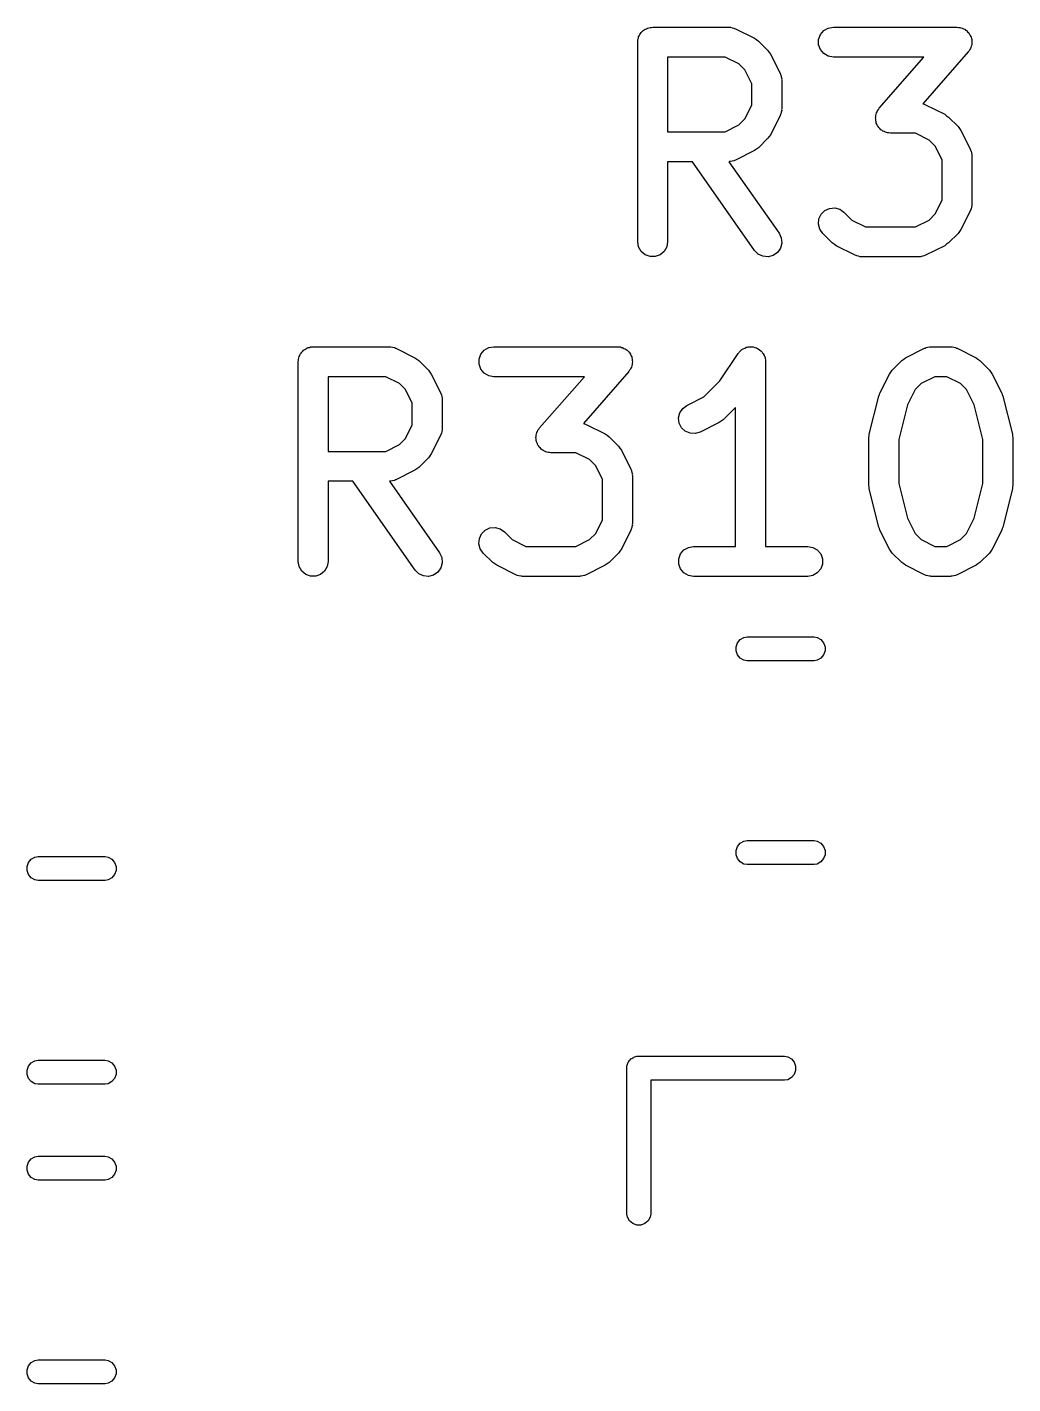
# Model space of a CAD drawing. Extents: x -0.1 to 56.2, y -70.1 to 0.1.
# Drawn here: x 10.38 to 15.31, y -57.57 to -50.78 of the extents above; entities that cross this region are included whole.
import ezdxf

# ---------------------------------------------------------------- set-up
doc = ezdxf.new("R2010")
doc.units = 0
doc.header["$MEASUREMENT"] = 0
doc.layers.add('BLACK', color=7, linetype='CONTINUOUS')

msp = doc.modelspace()

# ---------------------------------------------------------------- linework, layer by layer
at = {"layer": 'BLACK', "linetype": 'CONTINUOUS'}
for p, q in [((13.4488, -50.8099), (13.4521, -50.8042)), ((13.4521, -50.8042), (13.4571, -50.8)), ((13.4571, -50.8), (13.4613, -50.7949)), ((13.4613, -50.7949), (13.467, -50.7916)), ((13.467, -50.7916), (13.472, -50.7874)), ((13.472, -50.7874), (13.4782, -50.7852)), ((13.4782, -50.7852), (13.4839, -50.7819)), ((13.4839, -50.7819), (13.4903, -50.7808)), ((13.4903, -50.7808), (13.4965, -50.7785)), ((13.4965, -50.7785), (13.5031, -50.7785)), ((13.5031, -50.7785), (13.5095, -50.7774)), ((13.5095, -50.7774), (13.8905, -50.7774)), ((13.8905, -50.7774), (13.8947, -50.7781)), ((13.8947, -50.7781), (13.8991, -50.7779)), ((13.8991, -50.7779), (13.9075, -50.7804)), ((13.9075, -50.7804), (13.9161, -50.7819)), ((13.9161, -50.7819), (13.9199, -50.7841)), ((13.9199, -50.7841), (13.924, -50.7853)), ((13.924, -50.7853), (14.0193, -50.8329)), ((14.3493, -50.8149), (14.3661, -50.7949)), ((14.3661, -50.7949), (14.3886, -50.7819)), ((14.3886, -50.7819), (14.4143, -50.7774)), ((14.4143, -50.7774), (15.0333, -50.7774)), ((15.0333, -50.7774), (15.0405, -50.7787)), ((15.0405, -50.7787), (15.0479, -50.7788)), ((15.0479, -50.7788), (15.0533, -50.7809)), ((15.0533, -50.7809), (15.059, -50.7819)), ((15.059, -50.7819), (15.0653, -50.7856)), ((15.0653, -50.7856), (15.0722, -50.7882)), ((15.0722, -50.7882), (15.0765, -50.792)), ((15.0765, -50.792), (15.0815, -50.7949)), ((15.0815, -50.7949), (15.0862, -50.8005)), ((15.0862, -50.8005), (15.0918, -50.8054)), ((15.0918, -50.8054), (15.0946, -50.8104)), ((13.4345, -50.8524), (13.4357, -50.8459)), ((13.4345, -51.8524), (13.4345, -50.8524)), ((13.4357, -50.8394), (13.4379, -50.8332)), ((13.4357, -50.8459), (13.4357, -50.8394)), ((13.4379, -50.8332), (13.439, -50.8267)), ((13.439, -50.8267), (13.4423, -50.821)), ((13.4423, -50.821), (13.4446, -50.8149)), ((13.4446, -50.8149), (13.4488, -50.8099)), ((14.0193, -50.8329), (14.0289, -50.8401)), ((14.0289, -50.8401), (14.0387, -50.847)), ((14.0387, -50.847), (14.0864, -50.8946)), ((14.3404, -50.8394), (14.3493, -50.8149)), ((14.3404, -50.8654), (14.3404, -50.8394)), ((14.3493, -50.8899), (14.3404, -50.8654)), ((15.0946, -50.8104), (15.0983, -50.8149)), ((15.0983, -50.8149), (15.1008, -50.8218)), ((15.1008, -50.8218), (15.1043, -50.8282)), ((15.1047, -50.8723), (15.1033, -50.8795)), ((15.1043, -50.8282), (15.1052, -50.8339)), ((15.1072, -50.8654), (15.1047, -50.8723)), ((15.1052, -50.8339), (15.1072, -50.8394)), ((15.1072, -50.8394), (15.1072, -50.8467)), ((15.1072, -50.8467), (15.1083, -50.8539)), ((15.1083, -50.8539), (15.1072, -50.8596)), ((15.1072, -50.8596), (15.1072, -50.8654)), ((13.5845, -50.9274), (13.5845, -51.3012)), ((13.8728, -50.9274), (13.5845, -50.9274)), ((13.9413, -50.9616), (13.8728, -50.9274)), ((14.0864, -50.8946), (14.0933, -50.9044)), ((14.0933, -50.9044), (14.1004, -50.9141)), ((14.1004, -50.9141), (14.148, -51.0093)), ((14.3661, -50.9098), (14.3493, -50.8899)), ((14.3886, -50.9229), (14.3661, -50.9098)), ((14.4143, -50.9274), (14.3886, -50.9229)), ((14.8681, -50.9274), (14.4143, -50.9274)), ((14.6436, -51.1839), (14.8681, -50.9274)), ((15.0898, -50.9018), (14.8623, -51.1618)), ((15.0936, -50.8955), (15.0898, -50.9018)), ((15.0983, -50.8899), (15.0936, -50.8955)), ((15.1003, -50.8844), (15.0983, -50.8899)), ((15.1033, -50.8795), (15.1003, -50.8844)), ((13.9717, -50.992), (13.9413, -50.9616)), ((14.006, -51.0606), (13.9717, -50.992)), ((14.148, -51.0093), (14.1493, -51.0135)), ((14.006, -51.168), (14.006, -51.0606)), ((14.1493, -51.0135), (14.1514, -51.0172)), ((14.1514, -51.0172), (14.153, -51.0259)), ((14.153, -51.0259), (14.1555, -51.0343)), ((14.1555, -51.0343), (14.1552, -51.0386)), ((14.1552, -51.0386), (14.156, -51.0429)), ((14.156, -51.0429), (14.156, -51.1857)), ((13.9717, -51.2365), (14.006, -51.168)), ((14.1493, -51.2151), (14.148, -51.2193)), ((14.1514, -51.2114), (14.1493, -51.2151)), ((14.153, -51.2027), (14.1514, -51.2114)), ((14.1555, -51.1943), (14.153, -51.2027)), ((14.156, -51.1857), (14.1552, -51.19)), ((14.1552, -51.19), (14.1555, -51.1943)), ((14.6261, -51.2203), (14.6286, -51.2134)), ((14.6286, -51.2134), (14.6301, -51.2062)), ((14.6301, -51.2062), (14.6331, -51.2013)), ((14.6331, -51.2013), (14.635, -51.1958)), ((14.635, -51.1958), (14.6398, -51.1902)), ((14.6398, -51.1902), (14.6436, -51.1839)), ((14.8623, -51.1618), (14.8685, -51.1629)), ((14.8685, -51.1629), (14.8723, -51.165)), ((14.8723, -51.165), (14.8764, -51.1663)), ((14.8764, -51.1663), (14.9716, -51.2139)), ((14.9716, -51.2139), (14.9813, -51.221)), ((13.8728, -51.3012), (13.9413, -51.2669)), ((13.9413, -51.2669), (13.9717, -51.2365)), ((14.148, -51.2193), (14.1004, -51.3145)), ((14.625, -51.2318), (14.6261, -51.2261)), ((14.6261, -51.239), (14.625, -51.2318)), ((14.6261, -51.2261), (14.6261, -51.2203)), ((14.6261, -51.2464), (14.6261, -51.239)), ((14.6281, -51.2518), (14.6261, -51.2464)), ((14.629, -51.2575), (14.6281, -51.2518)), ((14.6325, -51.2639), (14.629, -51.2575)), ((14.635, -51.2708), (14.6325, -51.2639)), ((14.6388, -51.2753), (14.635, -51.2708)), ((14.6416, -51.2803), (14.6388, -51.2753)), ((14.6471, -51.2852), (14.6416, -51.2803)), ((14.9813, -51.221), (14.9911, -51.2279)), ((14.9911, -51.2279), (15.0387, -51.2755)), ((15.0387, -51.2755), (15.0456, -51.2854)), ((13.5845, -51.3012), (13.8728, -51.3012)), ((14.0864, -51.334), (14.0387, -51.3816)), ((14.0933, -51.3242), (14.0864, -51.334)), ((14.1004, -51.3145), (14.0933, -51.3242)), ((14.6518, -51.2908), (14.6471, -51.2852)), ((14.6568, -51.2937), (14.6518, -51.2908)), ((14.6612, -51.2975), (14.6568, -51.2937)), ((14.668, -51.3001), (14.6612, -51.2975)), ((14.6743, -51.3038), (14.668, -51.3001)), ((14.6801, -51.3048), (14.6743, -51.3038)), ((14.6855, -51.3069), (14.6801, -51.3048)), ((14.6928, -51.3071), (14.6855, -51.3069)), ((14.7, -51.3083), (14.6928, -51.3071)), ((14.8252, -51.3083), (14.7, -51.3083)), ((14.8937, -51.3426), (14.8252, -51.3083)), ((14.9241, -51.373), (14.8937, -51.3426)), ((15.0456, -51.2854), (15.0528, -51.295)), ((15.0528, -51.295), (15.1004, -51.3903)), ((14.0193, -51.3957), (13.924, -51.4433)), ((14.0289, -51.3885), (14.0193, -51.3957)), ((14.0387, -51.3816), (14.0289, -51.3885)), ((14.9583, -51.4415), (14.9241, -51.373)), ((15.1004, -51.3903), (15.1016, -51.3944)), ((15.1016, -51.3944), (15.1038, -51.3982)), ((15.1038, -51.3982), (15.1053, -51.4068)), ((15.1053, -51.4068), (15.1078, -51.4152)), ((15.1078, -51.4152), (15.1076, -51.4195)), ((15.1076, -51.4195), (15.1083, -51.4238)), ((13.7086, -51.4512), (13.5845, -51.4512)), ((13.5845, -51.4512), (13.5845, -51.8524)), ((14.0195, -51.8954), (13.7086, -51.4512)), ((13.8947, -51.4504), (13.8915, -51.451)), ((13.8915, -51.451), (14.1424, -51.8094)), ((13.899, -51.4507), (13.8947, -51.4504)), ((13.9075, -51.4482), (13.899, -51.4507)), ((13.9161, -51.4467), (13.9075, -51.4482)), ((13.9199, -51.4445), (13.9161, -51.4467)), ((13.924, -51.4433), (13.9199, -51.4445)), ((14.9583, -51.6442), (14.9583, -51.4415)), ((15.1083, -51.4238), (15.1083, -51.6619)), ((14.3713, -51.6957), (14.3949, -51.6847)), ((14.3949, -51.6847), (14.4208, -51.6824)), ((14.4208, -51.6824), (14.446, -51.6892)), ((14.446, -51.6892), (14.4673, -51.7041)), ((14.9241, -51.7127), (14.9583, -51.6442)), ((15.1016, -51.6913), (15.1004, -51.6954)), ((15.1038, -51.6876), (15.1016, -51.6913)), ((15.1053, -51.6789), (15.1038, -51.6876)), ((15.1078, -51.6705), (15.1053, -51.6789)), ((15.1083, -51.6619), (15.1076, -51.6662)), ((15.1076, -51.6662), (15.1078, -51.6705)), ((14.3396, -51.7637), (14.3418, -51.7377)), ((14.3418, -51.7377), (14.3528, -51.7141)), ((14.3528, -51.7141), (14.3713, -51.6957)), ((14.4673, -51.7041), (14.5063, -51.7431)), ((14.5063, -51.7431), (14.5748, -51.7774)), ((14.8252, -51.7774), (14.8937, -51.7431)), ((14.8937, -51.7431), (14.9241, -51.7127)), ((15.1004, -51.6954), (15.0528, -51.7907)), ((14.1424, -51.8094), (14.1534, -51.833)), ((14.3463, -51.7888), (14.3396, -51.7637)), ((14.3613, -51.8102), (14.3463, -51.7888)), ((14.4089, -51.8578), (14.3613, -51.8102)), ((14.5748, -51.7774), (14.8252, -51.7774)), ((15.0387, -51.8102), (14.9911, -51.8578)), ((15.0456, -51.8003), (15.0387, -51.8102)), ((15.0528, -51.7907), (15.0456, -51.8003)), ((13.439, -51.878), (13.4345, -51.8524)), ((13.4521, -51.9006), (13.439, -51.878)), ((13.58, -51.878), (13.567, -51.9006)), ((13.5845, -51.8524), (13.58, -51.878)), ((14.0379, -51.9138), (14.0195, -51.8954)), ((14.1489, -51.8841), (14.134, -51.9054)), ((14.1557, -51.8589), (14.1489, -51.8841)), ((14.1534, -51.833), (14.1557, -51.8589)), ((14.4187, -51.8647), (14.4089, -51.8578)), ((14.4284, -51.8718), (14.4187, -51.8647)), ((14.5236, -51.9195), (14.4284, -51.8718)), ((14.9716, -51.8718), (14.8764, -51.9195)), ((14.9813, -51.8647), (14.9716, -51.8718)), ((14.9911, -51.8578), (14.9813, -51.8647)), ((13.472, -51.9173), (13.4521, -51.9006)), ((13.4965, -51.9262), (13.472, -51.9173)), ((13.5225, -51.9262), (13.4965, -51.9262)), ((13.547, -51.9173), (13.5225, -51.9262)), ((13.567, -51.9006), (13.547, -51.9173)), ((14.0615, -51.9248), (14.0379, -51.9138)), ((14.0875, -51.9271), (14.0615, -51.9248)), ((14.1126, -51.9204), (14.0875, -51.9271)), ((14.134, -51.9054), (14.1126, -51.9204)), ((14.5277, -51.9207), (14.5236, -51.9195)), ((14.5315, -51.9229), (14.5277, -51.9207)), ((14.5401, -51.9244), (14.5315, -51.9229)), ((14.5486, -51.9269), (14.5401, -51.9244)), ((14.5529, -51.9266), (14.5486, -51.9269)), ((14.5571, -51.9274), (14.5529, -51.9266)), ((14.8429, -51.9274), (14.5571, -51.9274)), ((14.8471, -51.9266), (14.8429, -51.9274)), ((14.8514, -51.9269), (14.8471, -51.9266)), ((14.8599, -51.9244), (14.8514, -51.9269)), ((14.8685, -51.9229), (14.8599, -51.9244)), ((14.8723, -51.9207), (14.8685, -51.9229)), ((14.8764, -51.9195), (14.8723, -51.9207)), ((11.7357, -52.4394), (11.7379, -52.4332)), ((11.7379, -52.4332), (11.739, -52.4267)), ((11.739, -52.4267), (11.7423, -52.421)), ((11.7423, -52.421), (11.7446, -52.4149)), ((11.7446, -52.4149), (11.7488, -52.4099)), ((11.7488, -52.4099), (11.7521, -52.4042)), ((11.7521, -52.4042), (11.7571, -52.4)), ((11.7571, -52.4), (11.7613, -52.3949)), ((11.7613, -52.3949), (11.767, -52.3916)), ((11.767, -52.3916), (11.772, -52.3874)), ((11.772, -52.3874), (11.7782, -52.3852)), ((11.7782, -52.3852), (11.7839, -52.3819)), ((11.7839, -52.3819), (11.7903, -52.3808)), ((11.7903, -52.3808), (11.7965, -52.3785)), ((11.7965, -52.3785), (11.8031, -52.3785)), ((11.8031, -52.3785), (11.8095, -52.3774)), ((11.8095, -52.3774), (12.1905, -52.3774)), ((12.1905, -52.3774), (12.1947, -52.3781)), ((12.1947, -52.3781), (12.1991, -52.3779)), ((12.1991, -52.3779), (12.2075, -52.3804)), ((12.2075, -52.3804), (12.2161, -52.3819)), ((12.2161, -52.3819), (12.2199, -52.3841)), ((12.2199, -52.3841), (12.224, -52.3853)), ((12.224, -52.3853), (12.3193, -52.4329)), ((12.3193, -52.4329), (12.3289, -52.4401)), ((12.6404, -52.4394), (12.6493, -52.4149)), ((12.6493, -52.4149), (12.6661, -52.3949)), ((12.6661, -52.3949), (12.6886, -52.3819)), ((12.6886, -52.3819), (12.7143, -52.3774)), ((12.7143, -52.3774), (13.3333, -52.3774)), ((13.3333, -52.3774), (13.3405, -52.3787)), ((13.3405, -52.3787), (13.3479, -52.3788)), ((13.3479, -52.3788), (13.3533, -52.3809)), ((13.3533, -52.3809), (13.359, -52.3819)), ((13.359, -52.3819), (13.3653, -52.3856)), ((13.3653, -52.3856), (13.3722, -52.3882)), ((13.3722, -52.3882), (13.3765, -52.392)), ((13.3765, -52.392), (13.3815, -52.3949)), ((13.3815, -52.3949), (13.3862, -52.4005)), ((13.3862, -52.4005), (13.3918, -52.4054)), ((13.3918, -52.4054), (13.3946, -52.4104)), ((13.3946, -52.4104), (13.3983, -52.4149)), ((13.3983, -52.4149), (13.4008, -52.4218)), ((13.4008, -52.4218), (13.4043, -52.4282)), ((13.4043, -52.4282), (13.4052, -52.4339)), ((13.4052, -52.4339), (13.4072, -52.4394)), ((13.8465, -52.5475), (13.9376, -52.4108)), ((13.9376, -52.4108), (13.9405, -52.4078)), ((13.9405, -52.4078), (13.9425, -52.4042)), ((13.9425, -52.4042), (13.9494, -52.3984)), ((13.9494, -52.3984), (13.9556, -52.3919)), ((13.9556, -52.3919), (13.9593, -52.3901)), ((13.9593, -52.3901), (13.9625, -52.3874)), ((13.9625, -52.3874), (13.9709, -52.3844)), ((13.9709, -52.3844), (13.9789, -52.3804)), ((13.9789, -52.3804), (13.9831, -52.3799)), ((13.9831, -52.3799), (13.987, -52.3785)), ((13.987, -52.3785), (13.9959, -52.3785)), ((13.9959, -52.3785), (14.0048, -52.3775)), ((14.0048, -52.3775), (14.0089, -52.3785)), ((14.0089, -52.3785), (14.013, -52.3785)), ((14.013, -52.3785), (14.0214, -52.3816)), ((14.0214, -52.3816), (14.0301, -52.3837)), ((14.0301, -52.3837), (14.0336, -52.386)), ((14.0336, -52.386), (14.0375, -52.3874)), ((14.0375, -52.3874), (14.0444, -52.3932)), ((14.0444, -52.3932), (14.0518, -52.3981)), ((14.0518, -52.3981), (14.0543, -52.4015)), ((14.0543, -52.4015), (14.0575, -52.4042)), ((14.0575, -52.4042), (14.0619, -52.4119)), ((14.0619, -52.4119), (14.0672, -52.4191)), ((14.0672, -52.4191), (14.0684, -52.4231)), ((14.0684, -52.4231), (14.0705, -52.4267)), ((14.0705, -52.4267), (14.072, -52.4355)), ((14.072, -52.4355), (14.0745, -52.4441)), ((14.7663, -52.4401), (14.776, -52.4329)), ((14.776, -52.4329), (14.8712, -52.3853)), ((14.8712, -52.3853), (14.8754, -52.3841)), ((14.8754, -52.3841), (14.8791, -52.3819)), ((14.8791, -52.3819), (14.8878, -52.3804)), ((14.8878, -52.3804), (14.8962, -52.3779)), ((14.8962, -52.3779), (14.9005, -52.3781)), ((14.9005, -52.3781), (14.9048, -52.3774)), ((14.9048, -52.3774), (15, -52.3774)), ((15, -52.3774), (15.0043, -52.3781)), ((15.0043, -52.3781), (15.0086, -52.3779)), ((15.0086, -52.3779), (15.017, -52.3804)), ((15.017, -52.3804), (15.0257, -52.3819)), ((15.0257, -52.3819), (15.0294, -52.3841)), ((15.0294, -52.3841), (15.0335, -52.3853)), ((15.0335, -52.3853), (15.1288, -52.4329)), ((15.1288, -52.4329), (15.1384, -52.4401)), ((11.7345, -52.4524), (11.7357, -52.4459)), ((11.7345, -53.4524), (11.7345, -52.4524)), ((11.7357, -52.4459), (11.7357, -52.4394)), ((12.3289, -52.4401), (12.3387, -52.447)), ((12.3387, -52.447), (12.3864, -52.4946)), ((12.3864, -52.4946), (12.3933, -52.5044)), ((12.3933, -52.5044), (12.4004, -52.5141)), ((12.6404, -52.4654), (12.6404, -52.4394)), ((12.6493, -52.4899), (12.6404, -52.4654)), ((12.6661, -52.5098), (12.6493, -52.4899)), ((13.3898, -52.5018), (13.1623, -52.7618)), ((13.3936, -52.4955), (13.3898, -52.5018)), ((13.3983, -52.4899), (13.3936, -52.4955)), ((13.4003, -52.4844), (13.3983, -52.4899)), ((13.4033, -52.4795), (13.4003, -52.4844)), ((13.4047, -52.4723), (13.4033, -52.4795)), ((13.4072, -52.4654), (13.4047, -52.4723)), ((13.4072, -52.4394), (13.4072, -52.4467)), ((13.4072, -52.4467), (13.4083, -52.4539)), ((13.4083, -52.4539), (13.4072, -52.4596)), ((13.4072, -52.4596), (13.4072, -52.4654)), ((14.0745, -52.4441), (14.0743, -52.4483)), ((14.0743, -52.4483), (14.075, -52.4524)), ((14.075, -52.4524), (14.075, -53.3774)), ((14.6948, -52.5141), (14.702, -52.5044)), ((14.702, -52.5044), (14.7089, -52.4946)), ((14.7089, -52.4946), (14.7565, -52.447)), ((14.7565, -52.447), (14.7663, -52.4401)), ((15.1384, -52.4401), (15.1483, -52.447)), ((15.1483, -52.447), (15.1959, -52.4946)), ((15.1959, -52.4946), (15.2028, -52.5044)), ((15.2028, -52.5044), (15.2099, -52.5141)), ((11.8845, -52.5274), (11.8845, -52.9012)), ((12.1728, -52.5274), (11.8845, -52.5274)), ((12.2413, -52.5616), (12.1728, -52.5274)), ((12.2717, -52.592), (12.2413, -52.5616)), ((12.4004, -52.5141), (12.448, -52.6093)), ((12.6886, -52.5229), (12.6661, -52.5098)), ((12.7143, -52.5274), (12.6886, -52.5229)), ((13.1681, -52.5274), (12.7143, -52.5274)), ((12.9436, -52.7839), (13.1681, -52.5274)), ((13.7651, -52.6288), (13.8465, -52.5475)), ((14.6472, -52.6093), (14.6948, -52.5141)), ((14.8539, -52.5616), (14.8235, -52.592)), ((14.9225, -52.5274), (14.8539, -52.5616)), ((14.9823, -52.5274), (14.9225, -52.5274)), ((15.0508, -52.5616), (14.9823, -52.5274)), ((15.0812, -52.592), (15.0508, -52.5616)), ((15.2099, -52.5141), (15.2576, -52.6093)), ((12.306, -52.6606), (12.2717, -52.592)), ((12.448, -52.6093), (12.4493, -52.6135)), ((12.4493, -52.6135), (12.4514, -52.6172)), ((12.4514, -52.6172), (12.453, -52.6259)), ((12.453, -52.6259), (12.4555, -52.6343)), ((12.4555, -52.6343), (12.4552, -52.6386)), ((12.4552, -52.6386), (12.456, -52.6429)), ((13.6807, -52.671), (13.7651, -52.6288)), ((14.5939, -52.8151), (14.6415, -52.6247)), ((14.6415, -52.6247), (14.6449, -52.6172)), ((14.6449, -52.6172), (14.6472, -52.6093)), ((14.8235, -52.592), (14.7851, -52.669)), ((15.1197, -52.669), (15.0812, -52.592)), ((15.2576, -52.6093), (15.2599, -52.6172)), ((15.2599, -52.6172), (15.2632, -52.6247)), ((15.2632, -52.6247), (15.3109, -52.8151)), ((12.306, -52.768), (12.306, -52.6606)), ((12.456, -52.6429), (12.456, -52.7857)), ((13.6394, -52.7336), (13.6455, -52.7083)), ((13.6455, -52.7083), (13.6598, -52.6865)), ((13.6598, -52.6865), (13.6807, -52.671)), ((13.925, -52.6811), (13.8626, -52.7435)), ((13.925, -53.3774), (13.925, -52.6811)), ((14.7851, -52.669), (14.7417, -52.8426)), ((15.1631, -52.8426), (15.1197, -52.669)), ((12.2717, -52.8365), (12.306, -52.768)), ((13.1623, -52.7618), (13.1685, -52.7629)), ((13.1685, -52.7629), (13.1723, -52.765)), ((13.1723, -52.765), (13.1764, -52.7663)), ((13.1764, -52.7663), (13.2716, -52.8139)), ((13.6424, -52.7595), (13.6394, -52.7336)), ((13.654, -52.7828), (13.6424, -52.7595)), ((13.8431, -52.7576), (13.7478, -52.8052)), ((13.8527, -52.7504), (13.8431, -52.7576)), ((13.8626, -52.7435), (13.8527, -52.7504)), ((12.2413, -52.8669), (12.2717, -52.8365)), ((12.448, -52.8193), (12.4004, -52.9145)), ((12.4493, -52.8151), (12.448, -52.8193)), ((12.4514, -52.8114), (12.4493, -52.8151)), ((12.453, -52.8027), (12.4514, -52.8114)), ((12.4555, -52.7943), (12.453, -52.8027)), ((12.456, -52.7857), (12.4552, -52.79)), ((12.4552, -52.79), (12.4555, -52.7943)), ((12.925, -52.8318), (12.9261, -52.8261)), ((12.9261, -52.839), (12.925, -52.8318)), ((12.9261, -52.8203), (12.9286, -52.8134)), ((12.9261, -52.8261), (12.9261, -52.8203)), ((12.9261, -52.8464), (12.9261, -52.839)), ((12.9281, -52.8518), (12.9261, -52.8464)), ((12.9286, -52.8134), (12.9301, -52.8062)), ((12.9301, -52.8062), (12.9331, -52.8013)), ((12.9331, -52.8013), (12.935, -52.7958)), ((12.935, -52.7958), (12.9398, -52.7902)), ((12.9398, -52.7902), (12.9436, -52.7839)), ((13.2716, -52.8139), (13.2813, -52.821)), ((13.2813, -52.821), (13.2911, -52.8279)), ((13.2911, -52.8279), (13.3387, -52.8755)), ((13.673, -52.8007), (13.654, -52.7828)), ((13.6969, -52.811), (13.673, -52.8007)), ((13.7229, -52.8126), (13.6969, -52.811)), ((13.7478, -52.8052), (13.7229, -52.8126)), ((14.5917, -52.8333), (14.5933, -52.8243)), ((14.5917, -53.0714), (14.5917, -52.8333)), ((14.5933, -52.8243), (14.5939, -52.8151)), ((14.7417, -52.8426), (14.7417, -53.0622)), ((15.1631, -53.0622), (15.1631, -52.8426)), ((15.3109, -52.8151), (15.3115, -52.8243)), ((15.3115, -52.8243), (15.3131, -52.8333)), ((15.3131, -52.8333), (15.3131, -53.0714)), ((11.8845, -52.9012), (12.1728, -52.9012)), ((12.1728, -52.9012), (12.2413, -52.8669)), ((12.929, -52.8575), (12.9281, -52.8518)), ((12.9325, -52.8639), (12.929, -52.8575)), ((12.935, -52.8708), (12.9325, -52.8639)), ((12.9388, -52.8753), (12.935, -52.8708)), ((12.9416, -52.8803), (12.9388, -52.8753)), ((12.9471, -52.8852), (12.9416, -52.8803)), ((12.9518, -52.8908), (12.9471, -52.8852)), ((12.9568, -52.8937), (12.9518, -52.8908)), ((12.9612, -52.8975), (12.9568, -52.8937)), ((12.968, -52.9001), (12.9612, -52.8975)), ((12.9743, -52.9038), (12.968, -52.9001)), ((12.9801, -52.9048), (12.9743, -52.9038)), ((12.9855, -52.9069), (12.9801, -52.9048)), ((12.9928, -52.9071), (12.9855, -52.9069)), ((13, -52.9083), (12.9928, -52.9071)), ((13.1252, -52.9083), (13, -52.9083)), ((13.1937, -52.9426), (13.1252, -52.9083)), ((13.3387, -52.8755), (13.3456, -52.8854)), ((13.3456, -52.8854), (13.3528, -52.895)), ((13.3528, -52.895), (13.4004, -52.9903)), ((12.3387, -52.9816), (12.3289, -52.9885)), ((12.3864, -52.934), (12.3387, -52.9816)), ((12.3933, -52.9242), (12.3864, -52.934)), ((12.4004, -52.9145), (12.3933, -52.9242)), ((13.2241, -52.973), (13.1937, -52.9426)), ((13.2583, -53.0415), (13.2241, -52.973)), ((12.2075, -53.0482), (12.199, -53.0507)), ((12.2161, -53.0467), (12.2075, -53.0482)), ((12.2199, -53.0445), (12.2161, -53.0467)), ((12.224, -53.0433), (12.2199, -53.0445)), ((12.3193, -52.9957), (12.224, -53.0433)), ((12.3289, -52.9885), (12.3193, -52.9957)), ((13.2583, -53.2442), (13.2583, -53.0415)), ((13.4004, -52.9903), (13.4016, -52.9944)), ((13.4016, -52.9944), (13.4038, -52.9982)), ((13.4038, -52.9982), (13.4053, -53.0068)), ((13.4053, -53.0068), (13.4078, -53.0152)), ((13.4078, -53.0152), (13.4076, -53.0195)), ((13.4076, -53.0195), (13.4083, -53.0238)), ((13.4083, -53.0238), (13.4083, -53.2619)), ((12.0086, -53.0512), (11.8845, -53.0512)), ((11.8845, -53.0512), (11.8845, -53.4524)), ((12.3195, -53.4954), (12.0086, -53.0512)), ((12.1947, -53.0504), (12.1915, -53.051)), ((12.1915, -53.051), (12.4424, -53.4094)), ((12.199, -53.0507), (12.1947, -53.0504)), ((14.5933, -53.0805), (14.5917, -53.0714)), ((14.5939, -53.0896), (14.5933, -53.0805)), ((14.6415, -53.2801), (14.5939, -53.0896)), ((14.7417, -53.0622), (14.7851, -53.2357)), ((15.1197, -53.2357), (15.1631, -53.0622)), ((15.3109, -53.0896), (15.2632, -53.2801)), ((15.3115, -53.0805), (15.3109, -53.0896)), ((15.3131, -53.0714), (15.3115, -53.0805)), ((13.2241, -53.3127), (13.2583, -53.2442)), ((14.7851, -53.2357), (14.8235, -53.3127)), ((15.0812, -53.3127), (15.1197, -53.2357)), ((12.6418, -53.3377), (12.6528, -53.3141)), ((12.6528, -53.3141), (12.6713, -53.2957)), ((12.6713, -53.2957), (12.6949, -53.2847)), ((12.6949, -53.2847), (12.7208, -53.2824)), ((12.7208, -53.2824), (12.746, -53.2892)), ((12.746, -53.2892), (12.7673, -53.3041)), ((12.7673, -53.3041), (12.8063, -53.3431)), ((13.1937, -53.3431), (13.2241, -53.3127)), ((13.4004, -53.2954), (13.3528, -53.3907)), ((13.4016, -53.2913), (13.4004, -53.2954)), ((13.4038, -53.2876), (13.4016, -53.2913)), ((13.4053, -53.2789), (13.4038, -53.2876)), ((13.4078, -53.2705), (13.4053, -53.2789)), ((13.4083, -53.2619), (13.4076, -53.2662)), ((13.4076, -53.2662), (13.4078, -53.2705)), ((14.6449, -53.2876), (14.6415, -53.2801)), ((14.6472, -53.2954), (14.6449, -53.2876)), ((14.6948, -53.3907), (14.6472, -53.2954)), ((14.8235, -53.3127), (14.8539, -53.3431)), ((15.0508, -53.3431), (15.0812, -53.3127)), ((15.2576, -53.2954), (15.2099, -53.3907)), ((15.2599, -53.2876), (15.2576, -53.2954)), ((15.2632, -53.2801), (15.2599, -53.2876)), ((12.6396, -53.3637), (12.6418, -53.3377)), ((12.6463, -53.3888), (12.6396, -53.3637)), ((12.6613, -53.4102), (12.6463, -53.3888)), ((12.8063, -53.3431), (12.8748, -53.3774)), ((12.8748, -53.3774), (13.1252, -53.3774)), ((13.1252, -53.3774), (13.1937, -53.3431)), ((13.6661, -53.3949), (13.6886, -53.3819)), ((13.6886, -53.3819), (13.7143, -53.3774)), ((13.7143, -53.3774), (13.925, -53.3774)), ((14.075, -53.3774), (14.2857, -53.3774)), ((14.2857, -53.3774), (14.3114, -53.3819)), ((14.3114, -53.3819), (14.3339, -53.3949)), ((14.8539, -53.3431), (14.9225, -53.3774)), ((14.9225, -53.3774), (14.9823, -53.3774)), ((14.9823, -53.3774), (15.0508, -53.3431)), ((11.739, -53.478), (11.7345, -53.4524)), ((11.8845, -53.4524), (11.88, -53.478)), ((12.4424, -53.4094), (12.4534, -53.433)), ((12.4534, -53.433), (12.4557, -53.4589)), ((12.7089, -53.4578), (12.6613, -53.4102)), ((13.3387, -53.4102), (13.2911, -53.4578)), ((13.3456, -53.4003), (13.3387, -53.4102)), ((13.3528, -53.3907), (13.3456, -53.4003)), ((13.6404, -53.4394), (13.6493, -53.4149)), ((13.6404, -53.4654), (13.6404, -53.4394)), ((13.6493, -53.4149), (13.6661, -53.3949)), ((14.3339, -53.3949), (14.3507, -53.4149)), ((14.3507, -53.4149), (14.3596, -53.4394)), ((14.3596, -53.4394), (14.3596, -53.4654)), ((14.702, -53.4003), (14.6948, -53.3907)), ((14.7089, -53.4102), (14.702, -53.4003)), ((14.7565, -53.4578), (14.7089, -53.4102)), ((15.1959, -53.4102), (15.1483, -53.4578)), ((15.2028, -53.4003), (15.1959, -53.4102)), ((15.2099, -53.3907), (15.2028, -53.4003)), ((11.7521, -53.5006), (11.739, -53.478)), ((11.772, -53.5173), (11.7521, -53.5006)), ((11.7965, -53.5262), (11.772, -53.5173)), ((11.847, -53.5173), (11.8225, -53.5262)), ((11.867, -53.5006), (11.847, -53.5173)), ((11.88, -53.478), (11.867, -53.5006)), ((12.3379, -53.5138), (12.3195, -53.4954)), ((12.3615, -53.5248), (12.3379, -53.5138)), ((12.3875, -53.5271), (12.3615, -53.5248)), ((12.4126, -53.5204), (12.3875, -53.5271)), ((12.434, -53.5054), (12.4126, -53.5204)), ((12.4489, -53.4841), (12.434, -53.5054)), ((12.4557, -53.4589), (12.4489, -53.4841)), ((12.7187, -53.4647), (12.7089, -53.4578)), ((12.7284, -53.4718), (12.7187, -53.4647)), ((12.8236, -53.5195), (12.7284, -53.4718)), ((12.8277, -53.5207), (12.8236, -53.5195)), ((12.8315, -53.5229), (12.8277, -53.5207)), ((12.8401, -53.5244), (12.8315, -53.5229)), ((12.8486, -53.5269), (12.8401, -53.5244)), ((13.1599, -53.5244), (13.1514, -53.5269)), ((13.1685, -53.5229), (13.1599, -53.5244)), ((13.1723, -53.5207), (13.1685, -53.5229)), ((13.1764, -53.5195), (13.1723, -53.5207)), ((13.2716, -53.4718), (13.1764, -53.5195)), ((13.2813, -53.4647), (13.2716, -53.4718)), ((13.2911, -53.4578), (13.2813, -53.4647)), ((13.6493, -53.4899), (13.6404, -53.4654)), ((13.6661, -53.5098), (13.6493, -53.4899)), ((13.6886, -53.5229), (13.6661, -53.5098)), ((13.7143, -53.5274), (13.6886, -53.5229)), ((14.3114, -53.5229), (14.2857, -53.5274)), ((14.3339, -53.5098), (14.3114, -53.5229)), ((14.3507, -53.4899), (14.3339, -53.5098)), ((14.3596, -53.4654), (14.3507, -53.4899)), ((14.7663, -53.4647), (14.7565, -53.4578)), ((14.776, -53.4718), (14.7663, -53.4647)), ((14.8712, -53.5195), (14.776, -53.4718)), ((14.8754, -53.5207), (14.8712, -53.5195)), ((14.8791, -53.5229), (14.8754, -53.5207)), ((14.8878, -53.5244), (14.8791, -53.5229)), ((14.8962, -53.5269), (14.8878, -53.5244)), ((15.017, -53.5244), (15.0086, -53.5269)), ((15.0257, -53.5229), (15.017, -53.5244)), ((15.0294, -53.5207), (15.0257, -53.5229)), ((15.0335, -53.5195), (15.0294, -53.5207)), ((15.1288, -53.4718), (15.0335, -53.5195)), ((15.1384, -53.4647), (15.1288, -53.4718)), ((15.1483, -53.4578), (15.1384, -53.4647)), ((11.8225, -53.5262), (11.7965, -53.5262)), ((12.8529, -53.5266), (12.8486, -53.5269)), ((12.8571, -53.5274), (12.8529, -53.5266)), ((13.1429, -53.5274), (12.8571, -53.5274)), ((13.1471, -53.5266), (13.1429, -53.5274)), ((13.1514, -53.5269), (13.1471, -53.5266)), ((14.2857, -53.5274), (13.7143, -53.5274)), ((14.9005, -53.5266), (14.8962, -53.5269)), ((14.9048, -53.5274), (14.9005, -53.5266)), ((15, -53.5274), (14.9048, -53.5274)), ((15.0043, -53.5266), (15, -53.5274)), ((15.0086, -53.5269), (15.0043, -53.5266)), ((13.9272, -53.8794), (13.9345, -53.8595)), ((13.9345, -53.8595), (13.9481, -53.8433)), ((13.9481, -53.8433), (13.9664, -53.8327)), ((13.9664, -53.8327), (13.982, -53.83)), ((13.982, -53.83), (14.318, -53.83)), ((14.318, -53.83), (14.3336, -53.8327)), ((14.3336, -53.8327), (14.3519, -53.8433)), ((14.3519, -53.8433), (14.3655, -53.8595)), ((14.3655, -53.8595), (14.3728, -53.8794)), ((13.9272, -53.9006), (13.9272, -53.8794)), ((13.9345, -53.9205), (13.9272, -53.9006)), ((13.9481, -53.9367), (13.9345, -53.9205)), ((14.3655, -53.9205), (14.3519, -53.9367)), ((14.3728, -53.9006), (14.3655, -53.9205)), ((14.3728, -53.8794), (14.3728, -53.9006)), ((13.9664, -53.9473), (13.9481, -53.9367)), ((13.982, -53.95), (13.9664, -53.9473)), ((14.318, -53.95), (13.982, -53.95)), ((14.3336, -53.9473), (14.318, -53.95)), ((14.3519, -53.9367), (14.3336, -53.9473)), ((13.9272, -54.8994), (13.9345, -54.8795)), ((13.9345, -54.8795), (13.9481, -54.8633)), ((13.9481, -54.8633), (13.9664, -54.8527)), ((13.9664, -54.8527), (13.982, -54.85)), ((13.982, -54.85), (14.318, -54.85)), ((14.318, -54.85), (14.3336, -54.8527)), ((14.3336, -54.8527), (14.3519, -54.8633)), ((14.3519, -54.8633), (14.3655, -54.8795)), ((14.3655, -54.8795), (14.3728, -54.8994)), ((10.3845, -54.9595), (10.3981, -54.9433)), ((10.3981, -54.9433), (10.4164, -54.9327)), ((10.4164, -54.9327), (10.432, -54.93)), ((10.432, -54.93), (10.768, -54.93)), ((10.768, -54.93), (10.7836, -54.9327)), ((10.7836, -54.9327), (10.8019, -54.9433)), ((10.8019, -54.9433), (10.8155, -54.9595)), ((13.9272, -54.9206), (13.9272, -54.8994)), ((13.9345, -54.9405), (13.9272, -54.9206)), ((13.9481, -54.9567), (13.9345, -54.9405)), ((14.3655, -54.9405), (14.3519, -54.9567)), ((14.3728, -54.9206), (14.3655, -54.9405)), ((14.3728, -54.8994), (14.3728, -54.9206)), ((10.3772, -54.9794), (10.3845, -54.9595)), ((10.3772, -55.0006), (10.3772, -54.9794)), ((10.3845, -55.0205), (10.3772, -55.0006)), ((10.8155, -54.9595), (10.8228, -54.9794)), ((10.8228, -55.0006), (10.8155, -55.0205)), ((10.8228, -54.9794), (10.8228, -55.0006)), ((13.9664, -54.9673), (13.9481, -54.9567)), ((13.982, -54.97), (13.9664, -54.9673)), ((14.318, -54.97), (13.982, -54.97)), ((14.3336, -54.9673), (14.318, -54.97)), ((14.3519, -54.9567), (14.3336, -54.9673)), ((10.3981, -55.0367), (10.3845, -55.0205)), ((10.4164, -55.0473), (10.3981, -55.0367)), ((10.432, -55.05), (10.4164, -55.0473)), ((10.768, -55.05), (10.432, -55.05)), ((10.7836, -55.0473), (10.768, -55.05)), ((10.8019, -55.0367), (10.7836, -55.0473)), ((10.8155, -55.0205), (10.8019, -55.0367)), ((10.3845, -55.9795), (10.3981, -55.9633)), ((10.3981, -55.9633), (10.4164, -55.9527)), ((10.4164, -55.9527), (10.432, -55.95)), ((10.432, -55.95), (10.768, -55.95)), ((10.768, -55.95), (10.7836, -55.9527)), ((10.7836, -55.9527), (10.8019, -55.9633)), ((10.8019, -55.9633), (10.8155, -55.9795)), ((13.3818, -55.9744), (13.3827, -55.9692)), ((13.3827, -55.9692), (13.3854, -55.9645)), ((13.3854, -55.9645), (13.3872, -55.9595)), ((13.3872, -55.9595), (13.3907, -55.9555)), ((13.3907, -55.9555), (13.3933, -55.9508)), ((13.3933, -55.9508), (13.3974, -55.9474)), ((13.3974, -55.9474), (13.4008, -55.9433)), ((13.4008, -55.9433), (13.4055, -55.9407)), ((13.4055, -55.9407), (13.4095, -55.9372)), ((13.4095, -55.9372), (13.4145, -55.9354)), ((13.4145, -55.9354), (13.4192, -55.9327)), ((13.4192, -55.9327), (13.4244, -55.9318)), ((13.4244, -55.9318), (13.4294, -55.93)), ((13.4294, -55.93), (13.4347, -55.93)), ((13.4347, -55.93), (13.4348, -55.93)), ((13.4348, -55.93), (14.1702, -55.93)), ((14.1702, -55.93), (14.1858, -55.9327)), ((14.1858, -55.9327), (14.2042, -55.9433)), ((14.2042, -55.9433), (14.2178, -55.9595)), ((14.2178, -55.9595), (14.225, -55.9794)), ((10.3772, -55.9994), (10.3845, -55.9795)), ((10.3772, -56.0206), (10.3772, -55.9994)), ((10.3845, -56.0405), (10.3772, -56.0206)), ((10.8155, -55.9795), (10.8228, -55.9994)), ((10.8228, -56.0206), (10.8155, -56.0405)), ((10.8228, -55.9994), (10.8228, -56.0206)), ((13.38, -55.9794), (13.3818, -55.9744)), ((13.38, -55.9847), (13.38, -55.9794)), ((13.38, -55.9848), (13.38, -55.9847)), ((13.38, -56.7202), (13.38, -55.9848)), ((14.2042, -56.0367), (14.1858, -56.0473)), ((14.2178, -56.0205), (14.2042, -56.0367)), ((14.225, -56.0006), (14.2178, -56.0205)), ((14.225, -55.9794), (14.225, -56.0006)), ((10.3981, -56.0567), (10.3845, -56.0405)), ((10.4164, -56.0673), (10.3981, -56.0567)), ((10.432, -56.07), (10.4164, -56.0673)), ((10.768, -56.07), (10.432, -56.07)), ((10.7836, -56.0673), (10.768, -56.07)), ((10.8019, -56.0567), (10.7836, -56.0673)), ((10.8155, -56.0405), (10.8019, -56.0567)), ((14.1702, -56.05), (13.5, -56.05)), ((13.5, -56.05), (13.5, -56.7202)), ((14.1858, -56.0473), (14.1702, -56.05)), ((10.3845, -56.4595), (10.3981, -56.4433)), ((10.3981, -56.4433), (10.4164, -56.4327)), ((10.4164, -56.4327), (10.432, -56.43)), ((10.432, -56.43), (10.768, -56.43)), ((10.768, -56.43), (10.7836, -56.4327)), ((10.7836, -56.4327), (10.8019, -56.4433)), ((10.8019, -56.4433), (10.8155, -56.4595)), ((10.3772, -56.4794), (10.3845, -56.4595)), ((10.3772, -56.5006), (10.3772, -56.4794)), ((10.3845, -56.5205), (10.3772, -56.5006)), ((10.8155, -56.4595), (10.8228, -56.4794)), ((10.8228, -56.5006), (10.8155, -56.5205)), ((10.8228, -56.4794), (10.8228, -56.5006)), ((10.3981, -56.5367), (10.3845, -56.5205)), ((10.4164, -56.5473), (10.3981, -56.5367)), ((10.432, -56.55), (10.4164, -56.5473)), ((10.768, -56.55), (10.432, -56.55)), ((10.7836, -56.5473), (10.768, -56.55)), ((10.8019, -56.5367), (10.7836, -56.5473)), ((10.8155, -56.5205), (10.8019, -56.5367)), ((13.3827, -56.7358), (13.38, -56.7202)), ((13.3933, -56.7542), (13.3827, -56.7358)), ((13.4095, -56.7678), (13.3933, -56.7542)), ((13.4294, -56.775), (13.4095, -56.7678)), ((13.4506, -56.775), (13.4294, -56.775)), ((13.4705, -56.7678), (13.4506, -56.775)), ((13.4867, -56.7542), (13.4705, -56.7678)), ((13.4973, -56.7358), (13.4867, -56.7542)), ((13.5, -56.7202), (13.4973, -56.7358)), ((10.3845, -57.4795), (10.3981, -57.4633)), ((10.3981, -57.4633), (10.4164, -57.4527)), ((10.4164, -57.4527), (10.432, -57.45)), ((10.432, -57.45), (10.768, -57.45)), ((10.768, -57.45), (10.7836, -57.4527)), ((10.7836, -57.4527), (10.8019, -57.4633)), ((10.8019, -57.4633), (10.8155, -57.4795)), ((10.3772, -57.4994), (10.3845, -57.4795)), ((10.3772, -57.5206), (10.3772, -57.4994)), ((10.3845, -57.5405), (10.3772, -57.5206)), ((10.8155, -57.4795), (10.8228, -57.4994)), ((10.8228, -57.5206), (10.8155, -57.5405)), ((10.8228, -57.4994), (10.8228, -57.5206)), ((10.3981, -57.5567), (10.3845, -57.5405)), ((10.4164, -57.5673), (10.3981, -57.5567)), ((10.432, -57.57), (10.4164, -57.5673)), ((10.768, -57.57), (10.432, -57.57)), ((10.7836, -57.5673), (10.768, -57.57)), ((10.8019, -57.5567), (10.7836, -57.5673)), ((10.8155, -57.5405), (10.8019, -57.5567))]:
    msp.add_line(p, q, dxfattribs=at)

doc.saveas('drawing.dxf')
